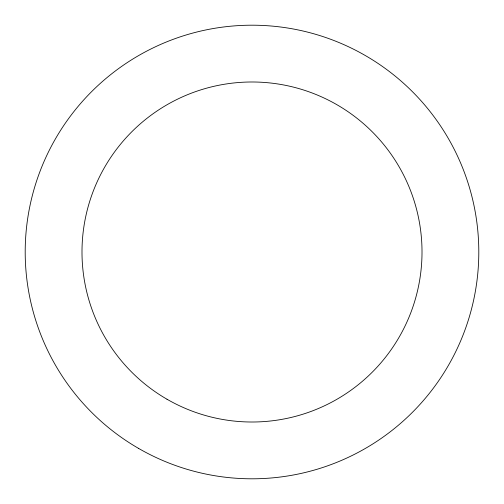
<?xml version="1.0" encoding="UTF-8"?>
<svg xmlns="http://www.w3.org/2000/svg" width="504" height="504" viewBox="0 0 504 504"><rect width="100%" height="100%" fill="white"/><g stroke="black" fill="none" stroke-linecap="round" stroke-linejoin="round"><path stroke-width="0.76" d="M138.6 448.415A226.8 226.8 0 0 0 478.8 252A226.8 226.8 0 0 0 138.6 55.585A226.8 226.8 0 0 0 138.6 448.415M166.994 399.231A170.012 170.012 0 0 0 422.012 252A170.012 170.012 0 0 0 166.994 104.769A170.012 170.012 0 0 0 166.994 399.231"/></g></svg>
